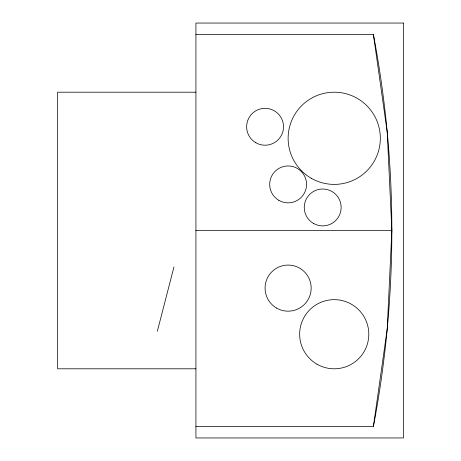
<?xml version="1.0" encoding="UTF-8"?>
<svg xmlns="http://www.w3.org/2000/svg" width="461" height="461" viewBox="0 0 461 461"><rect width="100%" height="100%" fill="white"/><g stroke="black" fill="none" stroke-linecap="round" stroke-linejoin="round"><path stroke-width="0.69" d="M195.925 34.575L373.41 34.575L387.228 132.105L391.85 230.5L387.228 328.895L373.41 426.425L195.925 426.425M157.345 331.269L173.97 266.896M195.925 92.2L57.625 92.2L57.625 368.8L195.925 368.8M195.925 230.5L391.85 230.5M373.41 34.575A1050.072 1050.072 0 0 1 373.41 426.425M403.375 23.05L195.925 23.05L195.925 437.95L403.375 437.95L403.375 23.05M311.175 178.223A46.1 46.1 0 0 0 380.325 138.3A46.1 46.1 0 0 0 311.175 98.377A46.1 46.1 0 0 0 311.175 178.223M278.905 200.368A18.44 18.44 0 0 0 306.565 184.4A18.44 18.44 0 0 0 278.905 168.432A18.44 18.44 0 0 0 278.905 200.368M316.938 364.167A34.575 34.575 0 0 0 368.8 334.225A34.575 34.575 0 0 0 316.938 304.283A34.575 34.575 0 0 0 316.938 364.167M255.855 142.743A18.44 18.44 0 0 0 283.515 126.775A18.44 18.44 0 0 0 255.855 110.807A18.44 18.44 0 0 0 255.855 142.743M313.48 223.418A18.44 18.44 0 0 0 341.14 207.45A18.44 18.44 0 0 0 313.48 191.482A18.44 18.44 0 0 0 313.48 223.418M276.6 308.086A23.05 23.05 0 0 0 311.175 288.125A23.05 23.05 0 0 0 276.6 268.164A23.05 23.05 0 0 0 276.6 308.086"/></g></svg>
